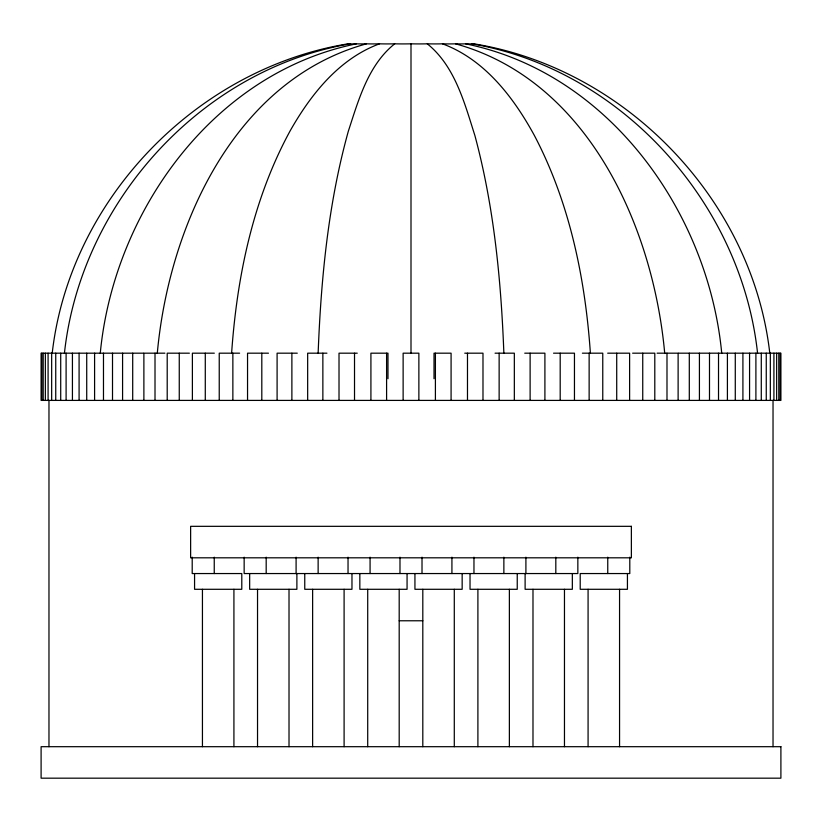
<?xml version="1.0" encoding="UTF-8"?>
<svg xmlns="http://www.w3.org/2000/svg" width="822" height="822" viewBox="0 0 822 822"><rect width="100%" height="100%" fill="white"/><g stroke="black" fill="none" stroke-linecap="round" stroke-linejoin="round"><path stroke-width="1.23" d="M318.124 353.481C321.001 278.699 328.235 203.455 348.353 131.15C358.505 100.161 368.122 65.041 394.704 43.823A61.979 10.871 -1.3 0 0 411 43.823A61.979 10.871 1.3 0 0 427.296 43.823A61.979 10.131 3.9 0 0 442.483 43.823A61.979 8.703 6.2 0 0 455.522 43.823A61.979 6.679 8.1 0 0 465.529 43.823A61.979 4.192 9.4 0 0 471.818 43.823A61.979 1.428 10.1 0 0 473.965 43.823C625.943 68.647 752.531 200.126 769.824 353.481M231.588 353.481C236.9 276.778 252.981 199.201 289.981 131.15C310.593 94.684 338.993 58.742 379.517 43.823A61.979 10.131 -3.9 0 0 394.704 43.823M157.269 353.481C168.674 227.067 233.808 80.371 366.478 43.823A61.979 8.703 -6.2 0 0 379.517 43.823M100.243 353.481C113.518 212.466 212.857 72.839 356.471 43.823A61.979 6.679 -8.1 0 0 366.478 43.823M64.404 353.481C80.494 203.27 200.28 69.521 350.182 43.823A61.979 4.192 -9.4 0 0 356.471 43.823M52.176 353.481C69.469 200.126 196.057 68.647 348.035 43.823A61.979 1.428 -10.1 0 0 350.182 43.823M143.552 353.183L41.1 353.183L41.1 400.406L780.9 400.406L780.9 353.183L678.448 353.183M164.903 353.183L143.881 353.183L143.881 400.406M189.379 353.183L167.205 353.183L167.205 400.406M214.306 353.183L192.389 353.183L192.389 400.406M239.613 353.183L219.238 353.183L219.238 400.406M268.455 353.183L247.545 353.183L247.545 400.406M297.266 353.183L277.096 353.183L277.096 400.406M326.94 353.183L307.664 353.183L307.664 400.406M357.251 353.183L339.013 353.183L339.013 400.406M464.749 353.183L482.987 353.183L482.987 400.406M495.06 353.183L514.336 353.183L514.336 400.406M524.734 353.183L544.904 353.183L544.904 400.406M553.545 353.183L574.455 353.183L574.455 400.406M582.387 353.183L602.762 353.183L602.762 400.406M607.694 353.183L629.611 353.183L629.611 400.406M632.621 353.183L654.795 353.183L654.795 400.406M657.097 353.183L678.119 353.183L678.119 400.406M399.173 620.774L422.827 620.774M471.818 43.823C621.72 69.521 741.506 203.27 757.596 353.481M465.529 43.823C609.143 72.839 708.482 212.466 721.757 353.481M455.522 43.823C588.192 80.371 653.326 227.067 664.731 353.481M442.483 43.823C484.59 59.389 513.565 97.335 534.382 135.476C569.636 202.561 585.254 278.37 590.412 353.481M427.296 43.823C454.977 66.12 464.533 103.048 474.869 135.476C493.981 206.486 501.101 280.179 503.876 353.481M780.181 353.183L780.181 400.406M778.804 353.183L778.804 400.406M776.646 353.183L776.646 400.406M773.913 353.183L773.913 400.406M773.029 400.406L773.029 746.695M770.337 353.183L770.337 400.406M766.258 353.183L766.258 400.406M761.285 353.183L761.285 400.406M755.901 353.183L755.901 400.406M749.572 353.183L749.572 400.406M742.913 353.183L742.913 400.406M735.279 353.183L735.279 400.406M727.408 353.183L727.408 400.406M718.52 353.183L718.52 400.406M709.489 353.183L709.489 400.406M699.419 353.183L699.419 400.406M689.298 353.183L689.298 400.406M666.991 353.183L666.991 400.406M642.742 353.183L642.742 400.406M629.796 557.182L629.796 573.551L580.209 573.551L580.209 589.292L627.433 589.292L627.433 573.551M619.562 589.292L619.562 746.695M616.716 353.183L616.716 400.406M607.756 557.182L607.756 573.551M589.138 353.183L589.138 400.406M588.079 589.292L588.079 746.695M577.845 557.182L577.845 573.551L244.155 573.551L244.155 557.182M572.338 573.551L572.338 589.292L525.114 589.292L525.114 573.551M564.467 589.292L564.467 746.695M560.193 353.183L560.193 400.406M555.816 557.182L555.816 573.551M532.985 589.292L532.985 746.695M530.118 353.183L530.118 400.406M525.905 557.182L525.905 573.551M517.244 573.551L517.244 589.292L470.03 589.292L470.03 573.551M509.373 589.292L509.373 746.695M503.865 557.182L503.865 573.551M499.139 353.183L499.139 400.406M477.901 589.292L477.901 746.695M473.965 557.182L473.965 573.551M467.482 353.183L467.482 400.406M462.159 573.551L462.159 589.292L414.935 589.292L414.935 573.551M454.289 589.292L454.289 746.695M451.925 557.182L451.925 573.551M451.083 400.406L451.083 353.183L434.026 353.183L434.026 378.716M435.403 353.183L435.403 400.406M422.806 589.292L422.806 746.695M422.015 557.182L422.015 573.551M418.871 400.406L418.871 353.183L403.129 353.183L403.129 400.406M411 43.823L411 353.481M407.065 573.551L407.065 589.292L359.841 589.292L359.841 573.551M399.985 557.182L399.985 573.551M399.194 589.292L399.194 746.695M387.974 378.716L387.974 353.183L370.917 353.183L370.917 400.406M386.597 353.183L386.597 400.406M370.075 557.182L370.075 573.551M367.711 589.292L367.711 746.695M354.518 353.183L354.518 400.406M351.97 573.551L351.97 589.292L304.757 589.292L304.757 573.551M348.035 557.182L348.035 573.551M344.099 589.292L344.099 746.695M322.861 353.183L322.861 400.406M318.135 557.182L318.135 573.551M312.627 589.292L312.627 746.695M296.886 573.551L296.886 589.292L249.662 589.292L249.662 573.551M296.095 557.182L296.095 573.551M291.882 353.183L291.882 400.406M289.015 589.292L289.015 746.695M266.184 557.182L266.184 573.551M261.807 353.183L261.807 400.406M257.533 589.292L257.533 746.695M233.921 589.292L233.921 746.695M232.862 353.183L232.862 400.406M214.244 557.182L214.244 573.551M205.284 353.183L205.284 400.406M202.438 589.292L202.438 746.695M194.567 573.551L194.567 589.292L241.791 589.292L241.791 573.551L192.204 573.551L192.204 557.182M179.258 353.183L179.258 400.406M155.009 353.183L155.009 400.406M132.702 353.183L132.702 400.406M122.581 353.183L122.581 400.406M112.511 353.183L112.511 400.406M103.48 353.183L103.48 400.406M94.592 353.183L94.592 400.406M86.721 353.183L86.721 400.406M79.087 353.183L79.087 400.406M72.428 353.183L72.428 400.406M66.099 353.183L66.099 400.406M60.715 353.183L60.715 400.406M55.742 353.183L55.742 400.406M51.663 353.183L51.663 400.406M48.971 400.406L48.971 746.695M48.087 353.183L48.087 400.406M45.354 353.183L45.354 400.406M43.196 353.183L43.196 400.406M41.819 353.183L41.819 400.406M631.368 526.327L190.632 526.327L190.632 557.809L631.368 557.809L631.368 526.327M780.9 746.695L41.1 746.695L41.1 778.177L780.9 778.177L780.9 746.695"/></g></svg>
